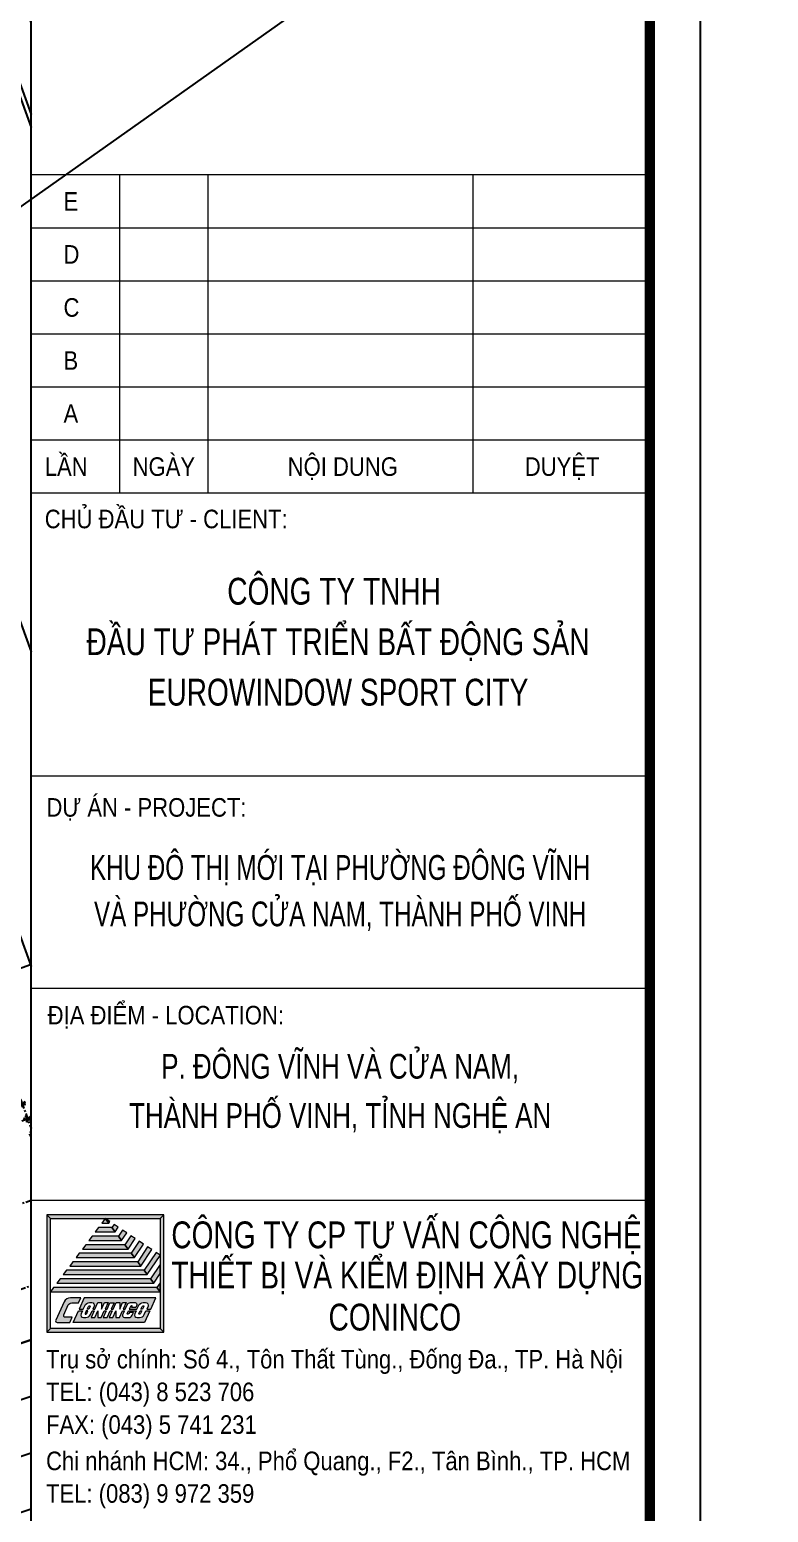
# Model space of a CAD drawing. Header units: metres. Extents: x 568006 to 1139366, y 2064802 to 4131555.
# Drawn here: x 569513.2 to 569554.6, y 2065051.9 to 2065135 of the extents above; entities that cross this region are included whole.
import ezdxf
from ezdxf.enums import TextEntityAlignment as Align
from ezdxf.xclip import XClip

# ---------------------------------------------------------------- set-up
doc = ezdxf.new("R2010")
doc.units = ezdxf.units.M
doc.header["$XCLIPFRAME"] = 0
for name, pattern in [('ACAD_ISO10W100', [18.5, 12, -3, 0.5, -3]), ('CENTER', [2, 1.25, -0.25, 0.25, -0.25]), ('CENTER2', [1.125, 0.75, -0.125, 0.125, -0.125]), ('HIDDEN', [0.375, 0.25, -0.125])]:
    doc.linetypes.add(name, pattern=pattern)
doc.layers.get('0').update_dxf_attribs({"linetype": 'CONTINUOUS'})
doc.layers.get('DEFPOINTS').update_dxf_attribs({"color": 152, "linetype": 'CONTINUOUS'})
for name, color, linetype, lineweight in [('-WALL', 4, 'CONTINUOUS', 35), ('A-KY HIEU', 34, 'CONTINUOUS', 20), ('A-TEXT', 7, 'CONTINUOUS', 18), ('E- RANH GIOI', 1, 'CENTER', 13), ('hung-demlonha', 7, 'CONTINUOUS', 15)]:
    doc.layers.add(name, color=color, linetype=linetype, lineweight=lineweight)
for name, color, linetype in [('01.AXIS', 160, 'CENTER2'), ('BoThamCo', 94, 'CONTINUOUS'), ('CDC.01.AXIS', 160, 'CENTER2'), ('datOlienke', 42, 'CONTINUOUS'), ('ghi_chu', 7, 'CONTINUOUS'), ('LogDg', 7, 'CONTINUOUS'), ('LoLK', 6, 'CONTINUOUS'), ('TimDg', 222, 'CONTINUOUS'), ('ViaHeS', 32, 'CONTINUOUS')]:
    doc.layers.add(name, color=color, linetype=linetype)
doc.layers.add('KCS_Plotter', color=11, linetype='CONTINUOUS', plot=False)
doc.styles.add('ARIAL', font='arial.ttf', dxfattribs={"height": 5})
doc.styles.add('QH1', font='arialbd.ttf', dxfattribs={"width": 0.8})

# ---------------------------------------------------------------- blocks, each defined once
blk = doc.blocks.new('A$C4EFA0292')
h = blk.add_hatch(color=0)
h.paths.add_polyline_path([(-0.3, 4.29), (0.3, 4.29), (0, 4.69)])
h.paths.add_polyline_path([(0.39, 4.43), (0, 4.69), (0.3, 4.29)])
h.paths.add_polyline_path([(4.69, 4.69), (5, 5), (-5, 5), (-4.69, 4.69)])
h.paths.add_polyline_path([(4.69, -4.69), (5, -5), (5, 5), (4.69, 4.69)])
h.paths.add_polyline_path([(-4.69, 4.69), (-5, 5), (-5, -5), (-4.69, -4.69)])
h.paths.add_polyline_path([(5, -5), (4.69, -4.69), (-4.69, -4.69), (-5, -5)])
h.paths.add_polyline_path([(0.34, -3.76), (0.59, -3.2), (0.43, -3.2), (0.17, -3.76), (-0.17, -3.76), (0.08, -3.2), (-0.09, -3.2), (-0.34, -3.76), (-0.65, -3.76), (-0.65, -3.2), (-0.9, -3.76), (-1.21, -3.76), (-0.96, -3.2), (-1.13, -3.2), (-1.27, -3.5, -0.293611), (-1.67, -3.76), (-1.87, -3.76, -0.546059), (-2.07, -3.45), (-1.96, -3.2), (-2.3, -3.2), (-2.75, -4.18), (3.36, -4.18), (3.81, -3.2), (3.46, -3.2), (3.33, -3.5, -0.293611), (2.93, -3.76), (2.72, -3.76, -0.546059), (2.52, -3.45), (2.64, -3.2), (1.98, -3.2), (1.87, -3.43, 0.750604), (1.91, -3.47, 0.385557), (2.02, -3.42), (2.06, -3.33), (2.4, -3.33), (2.29, -3.57, -0.293611), (2.01, -3.76), (1.63, -3.76, -0.546059), (1.48, -3.53), (1.64, -3.2), (1.46, -3.2), (1.21, -3.76), (0.9, -3.76), (0.9, -3.2), (0.65, -3.76)])
h.paths.add_polyline_path([(-1.79, -2.07), (-2.23, -3.04), (-1.89, -3.04), (-1.75, -2.75, -0.293611), (-1.35, -2.49), (-1.15, -2.49, -0.546059), (-0.95, -2.8), (-1.06, -3.04), (-0.89, -3.04), (-0.64, -2.49), (-0.33, -2.49), (-0.33, -3.04), (-0.07, -2.49), (0.24, -2.49), (-0.02, -3.04), (0.16, -3.04), (0.4, -2.5), (0.75, -2.5), (0.5, -3.04), (0.66, -3.04), (0.92, -2.49), (1.23, -2.49), (1.23, -3.04), (1.48, -2.49), (1.79, -2.49), (1.54, -3.04), (1.71, -3.04), (1.88, -2.67, -0.293611), (2.16, -2.49), (2.55, -2.49, -0.546059), (2.69, -2.71), (2.6, -2.91), (2.25, -2.91), (2.3, -2.81, 0.750604), (2.26, -2.78, 0.385557), (2.15, -2.82), (2.05, -3.04), (2.71, -3.04), (2.84, -2.75, -0.293611), (3.24, -2.49), (3.45, -2.49, -0.546059), (3.65, -2.8), (3.54, -3.04), (3.88, -3.04), (4.32, -2.07)])
h.paths.add_polyline_path([(-2.28, -2.51), (-2.08, -2.07), (-2.96, -2.07, 0.293611), (-3.52, -2.43), (-4.23, -3.98, 0.546059), (-4.1, -4.18), (-3.04, -4.18), (-2.84, -3.74), (-3.4, -3.74, -0.546059), (-3.54, -3.52), (-3.16, -2.69, -0.293611), (-2.87, -2.51)])
h.paths.add_polyline_path([(-1.44, -2.82), (-1.54, -3.04), (-1.4, -3.04), (-1.3, -2.81, 0.750604), (-1.34, -2.78, 0.385557)])
h.paths.add_polyline_path([(-1.48, -3.2), (-1.62, -3.2), (-1.72, -3.43, 0.750604), (-1.68, -3.47, 0.385557), (-1.58, -3.42)], flags=17)
h.paths.add_polyline_path([(3.3, -2.81, 0.750604), (3.26, -2.78, 0.385557), (3.15, -2.82), (3.05, -3.04), (3.19, -3.04)], flags=17)
h.paths.add_polyline_path([(3.12, -3.2), (2.98, -3.2), (2.87, -3.43, 0.750604), (2.91, -3.47, 0.385557), (3.02, -3.42)], flags=17)
h.paths.add_polyline_path([(4.69, -1.56), (4.41, -1.2), (-4.41, -1.2), (-4.69, -1.56)])
h.paths.add_polyline_path([(4.69, -0.79), (4.41, -1.2), (4.69, -1.56)])
h.paths.add_polyline_path([(4.69, -0.01), (4.69, 0.77), (3.86, -0.47), (4.14, -0.83)])
h.paths.add_polyline_path([(-3.86, -0.47), (-4.14, -0.83), (4.14, -0.83), (3.86, -0.47)])
h.paths.add_polyline_path([(3.59, -0.1), (3.32, 0.27), (-3.32, 0.27), (-3.59, -0.1)])
h.paths.add_polyline_path([(3.59, -0.1), (4.69, 1.55), (4.69, 1.56), (4.34, 1.8), (3.32, 0.27)])
h.paths.add_polyline_path([(3.98, 2.04), (3.62, 2.27), (2.77, 1), (3.04, 0.63)])
h.paths.add_polyline_path([(3.04, 0.63), (2.77, 1), (-2.77, 1), (-3.04, 0.63)])
h.paths.add_polyline_path([(2.49, 1.36), (2.22, 1.73), (-2.22, 1.73), (-2.49, 1.36)])
h.paths.add_polyline_path([(2.49, 1.36), (3.26, 2.51), (2.9, 2.75), (2.22, 1.73)])
h.paths.add_polyline_path([(1.95, 2.09), (2.54, 2.99), (2.19, 3.23), (1.67, 2.46)])
h.paths.add_polyline_path([(-1.67, 2.46), (-1.95, 2.09), (1.95, 2.09), (1.67, 2.46)])
h.paths.add_polyline_path([(1.83, 3.47), (1.47, 3.71), (1.12, 3.19), (1.4, 2.82)])
h.paths.add_polyline_path([(1.4, 2.82), (1.12, 3.19), (-1.12, 3.19), (-1.4, 2.82)])
h.paths.add_polyline_path([(0.85, 3.56), (1.11, 3.95), (0.75, 4.19), (0.57, 3.92)])
h.paths.add_polyline_path([(0.85, 3.56), (0.57, 3.92), (-0.57, 3.92), (-0.85, 3.56)])
at = {"color": 0}
for points in [[(5, 5), (-5, 5), (-4.69, 4.69), (4.69, 4.69), (5, 5)], [(-4.69, 4.69), (-5, 5), (-5, -5), (-4.69, -4.69), (-4.69, 4.69)], [(0.57, 3.92), (-0.57, 3.92), (-0.85, 3.56), (0.85, 3.56), (0.57, 3.92)], [(0, 4.69), (-0.3, 4.29), (0.3, 4.29), (0, 4.69)], [(0.39, 4.43), (0, 4.69), (0.3, 4.29), (0.39, 4.43)], [(1.11, 3.95), (0.75, 4.19), (0.57, 3.92), (0.85, 3.56), (1.11, 3.95)], [(5, 5), (4.69, 4.69), (4.69, -4.69), (5, -5), (5, 5)], [(1.12, 3.19), (-1.12, 3.19), (-1.4, 2.82), (1.4, 2.82), (1.12, 3.19)], [(1.83, 3.47), (1.47, 3.71), (1.12, 3.19), (1.4, 2.82), (1.83, 3.47)], [(2.54, 2.99), (2.19, 3.23), (1.67, 2.46), (1.95, 2.09), (2.54, 2.99)], [(3.26, 2.51), (2.9, 2.75), (2.22, 1.73), (2.49, 1.36), (3.26, 2.51)], [(2.22, 1.73), (-2.22, 1.73), (-2.49, 1.36), (2.49, 1.36), (2.22, 1.73)], [(1.67, 2.46), (-1.67, 2.46), (-1.95, 2.09), (1.95, 2.09), (1.67, 2.46)], [(3.98, 2.04), (3.62, 2.27), (2.77, 1), (3.04, 0.63), (3.98, 2.04)], [(4.69, 1.55), (4.69, 1.56), (4.34, 1.8), (3.32, 0.27), (3.59, -0.1), (4.69, 1.55)], [(3.32, 0.27), (-3.32, 0.27), (-3.59, -0.1), (3.59, -0.1), (3.32, 0.27)], [(2.77, 1), (-2.77, 1), (-3.04, 0.63), (3.04, 0.63), (2.77, 1)], [(4.69, -0.01), (4.69, 0.77), (3.86, -0.47), (4.14, -0.83), (4.69, -0.01)], [(4.41, -1.2), (-4.41, -1.2), (-4.69, -1.56), (4.69, -1.56), (4.41, -1.2)], [(3.86, -0.47), (-3.86, -0.47), (-4.14, -0.83), (4.14, -0.83), (3.86, -0.47)], [(4.69, -0.79), (4.41, -1.2), (4.69, -1.56), (4.69, -0.79)], [(4.69, -4.69), (-4.69, -4.69), (-5, -5), (5, -5), (4.69, -4.69)]]:
    blk.add_lwpolyline(points, close=True, dxfattribs=at)
for points in [[(-2.08, -2.07), (-2.96, -2.07, 0.293611), (-3.52, -2.43), (-4.23, -3.98, 0.546059), (-4.1, -4.18), (-3.04, -4.18), (-2.84, -3.74), (-3.4, -3.74, -0.546059), (-3.54, -3.52), (-3.16, -2.69, -0.293611), (-2.87, -2.51), (-2.28, -2.51), (-2.08, -2.07)], [(4.32, -2.07), (-1.79, -2.07), (-2.23, -3.04), (-1.89, -3.04), (-1.75, -2.75, -0.293611), (-1.35, -2.49), (-1.15, -2.49, -0.546059), (-0.95, -2.8), (-1.06, -3.04), (-0.89, -3.04), (-0.64, -2.49), (-0.33, -2.49), (-0.33, -3.04), (-0.07, -2.49), (0.24, -2.49), (-0.02, -3.04), (0.16, -3.04), (0.4, -2.5), (0.75, -2.5), (0.5, -3.04), (0.66, -3.04), (0.92, -2.49), (1.23, -2.49), (1.23, -3.04), (1.48, -2.49), (1.79, -2.49), (1.54, -3.04), (1.71, -3.04), (1.88, -2.67, -0.293611), (2.16, -2.49), (2.55, -2.49, -0.546059), (2.69, -2.71), (2.6, -2.91), (2.25, -2.91), (2.3, -2.81, 0.546059), (2.27, -2.77), (2.23, -2.77, 0.293611), (2.15, -2.82), (2.05, -3.04), (2.71, -3.04), (2.84, -2.75, -0.293611), (3.24, -2.49), (3.45, -2.49, -0.546059), (3.65, -2.8), (3.54, -3.04), (3.88, -3.04), (4.32, -2.07)], [(1.9, -3.47, -0.546059), (1.87, -3.43), (1.98, -3.2), (2.64, -3.2), (2.52, -3.45, 0.546059), (2.72, -3.76), (2.93, -3.76, 0.293611), (3.33, -3.5), (3.46, -3.2), (3.81, -3.2), (3.36, -4.18), (-2.75, -4.18), (-2.3, -3.2), (-1.96, -3.2), (-2.07, -3.45, 0.546059), (-1.87, -3.76), (-1.67, -3.76, 0.293611), (-1.27, -3.5), (-1.13, -3.2), (-0.96, -3.2), (-1.21, -3.76), (-0.9, -3.76), (-0.65, -3.2), (-0.65, -3.76), (-0.34, -3.76), (-0.09, -3.2), (0.08, -3.2), (-0.17, -3.76), (0.17, -3.76), (0.43, -3.2), (0.59, -3.2), (0.34, -3.76), (0.65, -3.76), (0.9, -3.2), (0.9, -3.76), (1.21, -3.76), (1.46, -3.2), (1.64, -3.2), (1.48, -3.53, 0.546059), (1.63, -3.76), (2.01, -3.76, 0.293611), (2.29, -3.57), (2.4, -3.33), (2.06, -3.33), (2.02, -3.42, -0.293611), (1.94, -3.47), (1.9, -3.47, -0.546059)], [(-1.48, -3.2), (-1.62, -3.2), (-1.72, -3.43, 0.546055), (-1.7, -3.47, 0.000001), (-1.7, -3.47, 0.000002), (-1.7, -3.47), (-1.7, -3.47), (-1.65, -3.47, 0.293611), (-1.58, -3.42), (-1.48, -3.2)], [(-1.32, -2.77, -0.546059), (-1.3, -2.81), (-1.4, -3.04), (-1.54, -3.04), (-1.44, -2.82, -0.293611), (-1.37, -2.77), (-1.32, -2.77, -0.546059)], [(2.9, -3.47, -0.546059), (2.87, -3.43), (2.98, -3.2), (3.12, -3.2), (3.02, -3.42, -0.293611), (2.94, -3.47), (2.9, -3.47, -0.546059)], [(3.27, -2.77, -0.546059), (3.3, -2.81), (3.19, -3.04), (3.05, -3.04), (3.15, -2.82, -0.293611), (3.23, -2.77), (3.27, -2.77, -0.546059)]]:
    blk.add_lwpolyline(points, format="xyb", close=True, dxfattribs=at)
blk = doc.blocks.new('A$C33BC4D2A')
at = {"layer": 'A-KY HIEU', "color": 0}
for p, q in [((353.66, -4.9), (353.66, -292.1)), ((353.66, -44.47), (414.98, -44.47)), ((362.42, -44.47), (362.42, -76.01)), ((371.18, -44.47), (371.18, -76.01)), ((397.46, -44.47), (397.46, -76.01)), ((353.66, -49.73), (414.98, -49.73)), ((353.66, -54.98), (414.98, -54.98)), ((353.66, -60.24), (414.98, -60.24)), ((353.66, -65.5), (414.98, -65.5)), ((353.66, -70.75), (414.98, -70.75)), ((353.66, -76.01), (414.98, -76.01)), ((353.66, -104.04), (414.98, -104.04)), ((353.66, -125.07), (414.98, -125.07)), ((353.66, -125.07), (414.98, -125.07)), ((353.66, -146.09), (414.98, -146.09))]:
    blk.add_line(p, q, dxfattribs=at)
at = {"layer": 'A-KY HIEU', "color": 0, "const_width": 1.02}
blk.add_lwpolyline([(14.35, -292.1), (14.35, -4.9), (414.98, -4.9), (414.98, -292.1)], close=True, dxfattribs=at)
at = {"layer": 'DEFPOINTS', "color": 125}
blk.add_lwpolyline([(0, -297), (420, -297), (420, 0), (0, 0)], close=True, dxfattribs=at)
at = {"layer": 'A-KY HIEU', "lineweight": -3, "xscale": 1.160142688442082, "yscale": 1.160142688442082, "zscale": 1.160142688442082}
blk.add_blockref('A$C4EFA0292', (361.02, -153.36), dxfattribs=at)
at = {"layer": 'A-TEXT', "style": 'ARIAL'}
for s, height, width, p in [('E', 1.84, 0.85, (356.88, -48.04)), ('D', 1.84, 0.85, (356.88, -53.29)), ('C', 1.84, 0.85, (356.88, -58.55)), ('B', 1.84, 0.85, (356.88, -63.81)), ('A', 1.84, 0.85, (356.88, -69.06)), ('LẦN', 1.84, 0.85, (355.02, -74.32)), ('NỘI DUNG', 1.84, 0.85, (379.1, -74.32)), ('DUYỆT', 1.84, 0.85, (402.6, -74.32)), ('NGÀY', 1.84, 0.85, (363.73, -74.32)), ('CHỦ ĐẦU TƯ - CLIENT:', 1.8397, 0.85, (355.02, -79.51)), ('CÔNG TY CP TƯ VẤN CÔNG NGHỆ', 2.6573, 0.75, (367.57, -150.86)), ('THIẾT BỊ VÀ KIỂM ĐỊNH XÂY DỰNG', 2.6573, 0.75, (367.57, -154.84)), ('CONINCO', 2.657, 0.75, (383.15, -159.01)), ('Trụ sở chính: Số 4., Tôn Thất Tùng., Đống Đa., TP. Hà Nội', 1.8397, 0.85, (355.15, -162.77)), ('TEL: (043) 8 523 706', 1.8397, 0.85, (355.15, -166.01)), ('FAX: (043) 5 741 231', 1.8397, 0.85, (355.15, -169.25)), ('Chi nhánh HCM: 34., Phổ Quang., F2., Tân Bình., TP. HCM', 1.8397, 0.85, (355.15, -172.85)), ('TEL: (083) 9 972 359', 1.8397, 0.85, (355.15, -176.08))]:
    blk.add_text(s, height=height, dxfattribs=dict(at, width=width)).set_placement(p)
for s, height, width, p in [('CÔNG TY TNHH ', 2.6573, 0.75, (384.09, -87.08)), ('ĐẦU TƯ PHÁT TRIỂN BẤT ĐỘNG SẢN', 2.6573, 0.75, (384.09, -92.08)), ('EUROWINDOW SPORT CITY', 2.6573, 0.75, (384.09, -97.08)), ('KHU ĐÔ THỊ MỚI TẠI PHƯỜNG ĐÔNG VĨNH', 2.4529, 0.7, (384.3, -114.35)), ('VÀ PHƯỜNG CỬA NAM, THÀNH PHỐ VINH', 2.4529, 0.7, (384.3, -118.95)), ('P. ĐÔNG VĨNH VÀ CỬA NAM,', 2.4529, 0.75, (384.3, -134.05)), ('THÀNH PHỐ VINH, TỈNH NGHỆ AN', 2.4529, 0.75, (384.3, -138.93))]:
    blk.add_text(s, height=height, dxfattribs=dict(at, width=width)).set_placement(p, align=Align.CENTER)
at = {"layer": 'A-TEXT', "style": 'ARIAL', "width": 0.85}
for s, p in [('DỰ ÁN - PROJECT:', (355.19, -107.17)), ('ĐỊA ĐIỂM - LOCATION:', (355.31, -127.76))]:
    blk.add_text(s, height=1.8397, dxfattribs=at).set_placement(p, align=Align.MIDDLE_LEFT)
blk = doc.blocks.new('A$C758D662A')
at = {"linetype": 'HIDDEN', "ltscale": 500}
for radius in [300, 200]:
    blk.add_circle((0, 0), radius, dxfattribs=at)
at = {"layer": 'CDC.01.AXIS', "ltscale": 200}
for p, q in [((437, 0), (-437, 0)), ((0, 437), (0, -437))]:
    blk.add_line(p, q, dxfattribs=at)
blk = doc.blocks.new('MAU M2SH')
at = {"layer": '01.AXIS', "ltscale": 500}
for p, q in [((-540, 15801), (-540, -1785)), ((7260, 15801), (7260, -1785)), ((-1853, 14690), (8586, 14690)), ((-1853, 8750), (8586, 8750)), ((-1853, 4390), (8586, 4390)), ((-1853, -110), (8586, -110))]:
    blk.add_line(p, q, dxfattribs=at)
at = {"xscale": 0.4999999999999999, "yscale": 0.4999999999999999, "zscale": 0.4999999999999999}
for p in [(-142, 14690), (1778, 14690), (7158, 14690), (-142, 9650), (7248, 9650), (-142, 8750), (7248, 8750), (-142, 7850), (7248, 7850), (-142, 5290), (-142, 4390), (7248, 4740), (-142, 3490), (7248, 3840), (7248, 1860), (-142, 440), (5188, -100), (-142, -460)]:
    blk.add_blockref('A$C758D662A', p, dxfattribs=at)
blk = doc.blocks.new('tmbc_khub')
at = {"layer": 'BoThamCo'}
blk.add_lwpolyline([(-73.214, 373.308), (-36.516, 271.844, 1), (-33.225, 273.034), (-69.923, 374.498, 1)], format="xyb", close=True, dxfattribs=at)
blk.add_lwpolyline([(-132.948, 337.8), (-139.928, 357.097), (-146.448, 360.466), (-253.54, 330.849), (-256.994, 324.707), (-249.597, 298.649), (-243.491, 295.43), (-135.988, 331.507)], close=True, dxfattribs=at)
at = {"layer": 'datOlienke'}
for points in [[(-157.667, 406.143), (-164.187, 409.512), (-267.74, 380.874), (-271.194, 374.731), (-263.002, 345.871), (-256.817, 342.394), (-150.541, 371.785), (-147.423, 377.819)], [(-79.746, 240.681), (-86.187, 243.793), (-128.492, 360.759), (-125.49, 367.161), (-97.279, 377.365), (-90.876, 374.364), (-48.255, 256.522), (-51.294, 250.23)]]:
    blk.add_lwpolyline(points, close=True, dxfattribs=at)
at = {"layer": 'LogDg'}
for points in [[(-144.738, 379.217), (-154.973, 407.513, 0.391769), (-164.628, 412.503), (-271.399, 382.975, 0.416202), (-276.962, 373.08), (-268.77, 344.219, 0.412228), (-258.941, 338.693), (-150.129, 368.786, 0.43702), (-144.738, 379.217)], [(-73.449, 373.223), (-36.751, 271.759, 1), (-32.99, 273.12), (-69.688, 374.583, 1), (-73.449, 373.223)], [(-122.683, 318.237, 0.407417), (-132.751, 323.1), (-244.231, 285.688, 0.400458), (-249.381, 275.919), (-241.18, 247.027, 0.428104), (-230.939, 241.627), (-117.454, 279.712, 0.421043), (-112.476, 290.018), (-122.683, 318.237)]]:
    blk.add_lwpolyline(points, format="xyb", dxfattribs=at)
for points in [[(-126.511, 369.982), (-95.478, 381.206, -0.414214), (-85.234, 376.404), (-42.629, 258.608, -0.421043), (-47.607, 248.303), (-78.9, 237.801, -0.407417), (-88.969, 242.664), (-131.313, 359.738, -0.414214)], [(-257.198, 332.95), (-146.889, 363.457, -0.391769), (-137.233, 358.467), (-130.167, 338.931, -0.421043), (-135.145, 328.625), (-245.155, 291.707, -0.428104), (-255.396, 297.106), (-262.762, 323.055, -0.416202)], [(-215.799, 185.529, 0.400458), (-220.949, 175.76), (-212.748, 146.869, 0.428104), (-202.507, 141.469), (-29.916, 199.39, 0.421043), (-24.938, 209.695), (-35.144, 237.914, 0.407417), (-45.212, 242.777)]]:
    blk.add_lwpolyline(points, format="xyb", close=True, dxfattribs=at)
at = {"layer": 'LoLK'}
blk.add_lwpolyline([(-53.327, 270.582), (-63.671, 266.841), (-56.975, 248.327), (-51.284, 250.237), (-48.244, 256.53)], close=True, dxfattribs=at)
at = {"layer": 'TimDg', "linetype": 'ACAD_ISO10W100', "ltscale": 0.75}
for points in [[(107.543, -124.133), (15.376, 133.515), (-122.04, 513.448), (-178.345, 685.867)], [(-301.603, 437.912), (-187.72, 36.731)], [(-271.564, 332.09), (-137.875, 369.062)], [(-257.98, 284.238), (-123.517, 329.363)]]:
    blk.add_lwpolyline(points, dxfattribs=at)
blk.add_lwpolyline([(-377.535, 134.416), (-34.22, 249.631, 0.050829), (-28.678, 252.141), (203.834, 387.416)], format="xyb", dxfattribs=at)
at = {"layer": 'ViaHeS'}
for points in [[(-157.667, 406.143), (-164.187, 409.512), (-267.74, 380.874), (-271.194, 374.731), (-263.002, 345.871), (-256.817, 342.394), (-150.541, 371.785), (-147.423, 377.819)], [(-79.746, 240.681), (-86.187, 243.793), (-128.492, 360.759), (-125.49, 367.161), (-97.279, 377.365), (-90.876, 374.364), (-48.255, 256.522), (-51.294, 250.23)], [(-243.491, 295.43), (-135.988, 331.507), (-132.948, 337.8), (-139.928, 357.097), (-146.448, 360.466), (-253.54, 330.849), (-256.994, 324.707), (-249.597, 298.649)]]:
    blk.add_lwpolyline(points, close=True, dxfattribs=at)
at = {"layer": '-WALL', "xscale": 0.001, "yscale": 0.001, "zscale": 0.001, "rotation": 19.9200609284738}
blk.add_blockref('MAU M2SH', (-57.347, 251.26), dxfattribs=at)
at = {"layer": 'hung-demlonha', "color": 7, "ltscale": 5, "style": 'QH1', "width": 0.65}
for tag, p in [('BT04', (-109.598, 191.643)), ('BT06', (-305.798, 171.199)), ('BT05', (-282.572, 137.244))]:
    blk.add_attdef(tag, text='', height=3.96, rotation=0, dxfattribs=at).set_placement(p, align=Align.CENTER)

msp = doc.modelspace()

# ---------------------------------------------------------------- linework, layer by layer
at = {"layer": 'KCS_Plotter'}
msp.add_line((569313.173, 2064984.033), (569550.773, 2065152.05), dxfattribs=at)

# ---------------------------------------------------------------- block references
at = {"layer": 'E- RANH GIOI', "xscale": 0.5657142857142857, "yscale": 0.5657142857142857, "zscale": 0.5657142857142857}
msp.add_blockref('A$C33BC4D2A', (569313.173, 2065152.05), dxfattribs=at)

# ---------------------------------------------------------------- next in the draw order: block references
at = {"layer": 'ghi_chu'}
ref = msp.add_blockref('tmbc_khub', (569566.549, 2064812.011), dxfattribs=at)
XClip(ref).set_block_clipping_path([(-245.2612135945, 174.796498704), (-53.3045809087, 337.2658173321)])

# ---------------------------------------------------------------- next in the draw order: block references
ref = msp.add_blockref('tmbc_khub', (569785.007, 2064761.833), dxfattribs=at)
XClip(ref).set_block_clipping_path([(-196.9317021817, 224.973894045), (-4.975069496, 387.4432126731)])

# ---------------------------------------------------------------- next in the draw order: linework, layer by layer
msp.add_lwpolyline([(569321.288, 2064986.807), (569513.245, 2064986.807), (569513.245, 2065149.276), (569321.288, 2065149.276)], close=True, dxfattribs=at)

doc.saveas('drawing.dxf')
